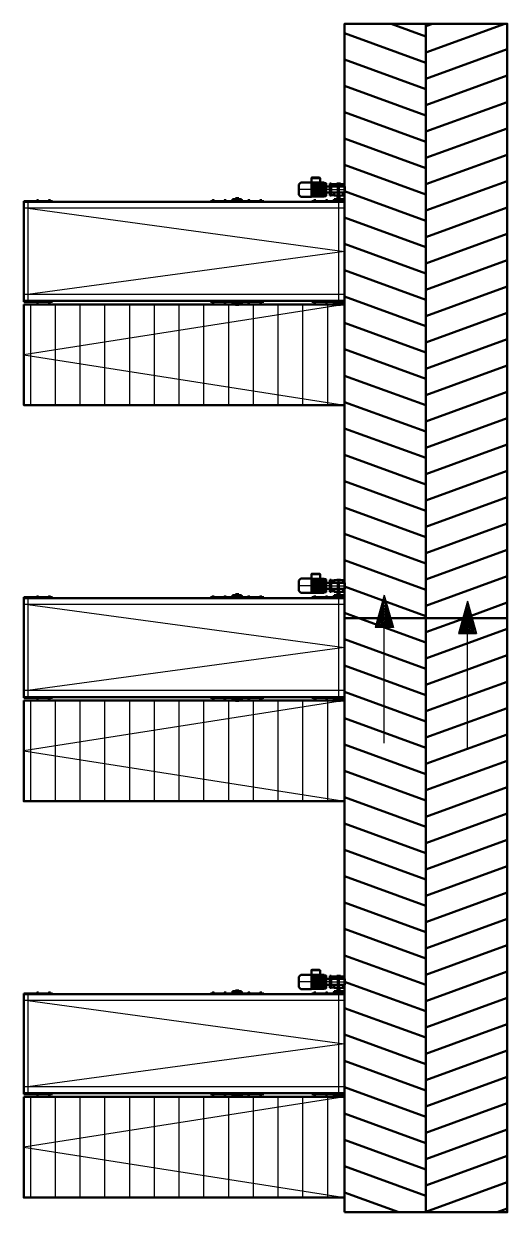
# Model space of a CAD drawing. Header units: millimetres. Extents: x 0 to 118800, y 79635 to 177025.
# Drawn here: x 27135 to 32018, y 154821 to 166821 of the extents above; entities that cross this region are included whole.
import ezdxf

# ---------------------------------------------------------------- set-up
doc = ezdxf.new("R2010")
doc.units = ezdxf.units.MM
doc.header["$LTSCALE"] = 200
doc.linetypes.add('AM_DIN_F_W050', pattern=[6.25, 4.75, -1.5])
doc.linetypes.add('AM_DIN_G_W050', pattern=[13.75, 9.75, -1.5, 1, -1.5])
for name, color, linetype, lineweight in [('AM_0', 7, 'Continuous', 50), ('AM_2', 5, 'Continuous', 50), ('AM_3', 6, 'AM_DIN_F_W050', 25), ('AM_7', 4, 'AM_DIN_G_W050', 25)]:
    doc.layers.add(name, color=color, linetype=linetype, lineweight=lineweight)
doc.layers.add('TECHNOLOGIE', color=4, linetype='Continuous')

# ---------------------------------------------------------------- blocks, each defined once
blk = doc.blocks.new('fischgrätbahn 6000b ds')
at = {"layer": 'AM_2'}
h = blk.add_hatch(dxfattribs=at)
h.set_pattern_fill('_USER', color=256, scale=250, angle=70, style=0, pattern_type=0)
h.set_pattern_definition([(70, (-59658.84, -107073.41), (-234.92316, 85.50504), [])])
h.paths.add_polyline_path([(0, 821.5), (6000, 821.5), (6000, 0), (0, 0)])
h = blk.add_hatch(dxfattribs=at)
h.set_pattern_fill('_USER', color=256, scale=250, angle=110, style=0, pattern_type=0)
h.set_pattern_definition([(110, (-59658.84, -107073.41), (-234.92316, -85.50504), [])])
h.paths.add_polyline_path([(0, 0), (6000, 0), (6000, -821.5), (0, -821.5)])
for points in [[(0, 821.5), (6000, 821.5), (6000, 0), (0, 0)], [(0, 0), (6000, 0), (6000, -821.5), (0, -821.5)]]:
    blk.add_lwpolyline(points, close=True, dxfattribs=at)
blk = doc.blocks.new('gf bl3500 mit knick gb1000 ds')
at = {"layer": 'AM_0'}
for p, q in [((-3390, 508), (-3390, 500)), ((-3390, 508), (-3059, 508)), ((-3390, 500), (-150, 500)), ((-3390, -500), (-3390, 500)), ((-3387, 515), (-3387, 508)), ((-3272, 515), (-3387, 515)), ((-3387, 508), (-3272, 508)), ((-3374, 529), (-3374, 515)), ((-3284, 529), (-3374, 529)), ((-3374, 515), (-3284, 515)), ((-3347, 538), (-3312, 538)), ((-3347, 529), (-3347, 538)), ((-3342, 529), (-3342, 538)), ((-3329, 538), (-3329, 508)), ((-3317, 529), (-3317, 538)), ((-3312, 529), (-3312, 538)), ((-3284, 515), (-3284, 529)), ((-3272, 508), (-3272, 515)), ((-3220, 508), (-3220, 510)), ((-3220, 510), (-3199, 510)), ((-3199, 508), (-3220, 508)), ((-3218, 516), (-3218, 510)), ((-3214, 510), (-3218, 510)), ((-3202, 516), (-3216, 516)), ((-3214, 516), (-3214, 510)), ((-3214, 510), (-3204, 510)), ((-3204, 516), (-3204, 510)), ((-3200, 510), (-3204, 510)), ((-3200, 516), (-3200, 510)), ((-3199, 510), (-3199, 508)), ((-3100, 508), (-3100, 510)), ((-3100, 510), (-3079, 510)), ((-3079, 508), (-3100, 508)), ((-3098, 516), (-3098, 510)), ((-3094, 510), (-3098, 510)), ((-3082, 516), (-3096, 516)), ((-3094, 516), (-3094, 510)), ((-3094, 510), (-3084, 510)), ((-3084, 516), (-3084, 510)), ((-3080, 510), (-3084, 510)), ((-3080, 516), (-3080, 510)), ((-3079, 510), (-3079, 508)), ((-3059, 508), (-3059, 500)), ((-2574, 508), (-2574, 500)), ((-2243, 508), (-2574, 508)), ((-2534, 510), (-2555, 510)), ((-2555, 510), (-2555, 508)), ((-2555, 508), (-2534, 508)), ((-2554, 516), (-2554, 510)), ((-2554, 510), (-2550, 510)), ((-2551, 516), (-2537, 516)), ((-2539, 510), (-2550, 510)), ((-2549, 516), (-2549, 510)), ((-2540, 516), (-2540, 510)), ((-2539, 510), (-2535, 510)), ((-2535, 516), (-2535, 510)), ((-2534, 508), (-2534, 510)), ((-2414, 510), (-2435, 510)), ((-2435, 510), (-2435, 508)), ((-2435, 508), (-2414, 508)), ((-2434, 516), (-2434, 510)), ((-2434, 510), (-2430, 510)), ((-2431, 516), (-2417, 516)), ((-2419, 510), (-2430, 510)), ((-2429, 516), (-2429, 510)), ((-2420, 516), (-2420, 510)), ((-2419, 510), (-2415, 510)), ((-2415, 516), (-2415, 510)), ((-2414, 508), (-2414, 510)), ((-2365, 508), (-2365, 500)), ((-2365, 508), (-2034, 508)), ((-2362, 515), (-2362, 508)), ((-2247, 515), (-2362, 515)), ((-2362, 508), (-2362, 515)), ((-2362, 515), (-2247, 515)), ((-2362, 508), (-2247, 508)), ((-2247, 508), (-2362, 508)), ((-2349, 529), (-2349, 515)), ((-2259, 529), (-2349, 529)), ((-2349, 515), (-2349, 529)), ((-2349, 529), (-2259, 529)), ((-2349, 515), (-2259, 515)), ((-2259, 515), (-2349, 515)), ((-2322, 538), (-2287, 538)), ((-2322, 529), (-2322, 538)), ((-2287, 538), (-2322, 538)), ((-2322, 529), (-2322, 538)), ((-2317, 529), (-2317, 538)), ((-2317, 529), (-2317, 538)), ((-2304, 538), (-2304, 508)), ((-2304, 538), (-2304, 508)), ((-2292, 529), (-2292, 538)), ((-2292, 529), (-2292, 538)), ((-2287, 529), (-2287, 538)), ((-2287, 529), (-2287, 538)), ((-2259, 515), (-2259, 529)), ((-2259, 529), (-2259, 515)), ((-2247, 508), (-2247, 515)), ((-2247, 515), (-2247, 508)), ((-2243, 508), (-2243, 500)), ((-2195, 508), (-2195, 510)), ((-2195, 510), (-2174, 510)), ((-2174, 508), (-2195, 508)), ((-2194, 516), (-2194, 510)), ((-2190, 510), (-2194, 510)), ((-2177, 516), (-2191, 516)), ((-2190, 510), (-2179, 510)), ((-2189, 516), (-2189, 510)), ((-2180, 516), (-2180, 510)), ((-2175, 510), (-2179, 510)), ((-2175, 516), (-2175, 510)), ((-2174, 510), (-2174, 508)), ((-2075, 508), (-2075, 510)), ((-2075, 510), (-2054, 510)), ((-2054, 508), (-2075, 508)), ((-2074, 516), (-2074, 510)), ((-2070, 510), (-2074, 510)), ((-2057, 516), (-2071, 516)), ((-2070, 510), (-2059, 510)), ((-2069, 516), (-2069, 510)), ((-2060, 516), (-2060, 510)), ((-2055, 510), (-2059, 510)), ((-2055, 516), (-2055, 510)), ((-2054, 510), (-2054, 508)), ((-2034, 508), (-2034, 500)), ((-440, 508), (-440, 500)), ((-440, 508), (-150, 508)), ((-420, 508), (-420, 510)), ((-420, 510), (-400, 510)), ((-400, 508), (-420, 508)), ((-419, 516), (-419, 510)), ((-415, 510), (-419, 510)), ((-403, 516), (-417, 516)), ((-415, 516), (-415, 510)), ((-415, 510), (-405, 510)), ((-405, 516), (-405, 510)), ((-401, 510), (-405, 510)), ((-401, 516), (-401, 510)), ((-400, 510), (-400, 508)), ((-300, 508), (-300, 510)), ((-300, 510), (-280, 510)), ((-280, 508), (-300, 508)), ((-299, 516), (-299, 510)), ((-295, 510), (-299, 510)), ((-283, 516), (-297, 516)), ((-295, 516), (-295, 510)), ((-295, 510), (-285, 510)), ((-285, 516), (-285, 510)), ((-281, 510), (-285, 510)), ((-281, 516), (-281, 510)), ((-280, 510), (-280, 508)), ((-150, 508), (-150, 500)), ((-150, -500), (-150, 500)), ((-3391, -594), (-3391, -654)), ((-3255, -594), (-3391, -594)), ((-3390, -500), (-150, -500)), ((-3390, -508), (-3390, -500)), ((-3390, -508), (-3059, -508)), ((-3387, -515), (-3387, -508)), ((-3387, -508), (-3272, -508)), ((-3272, -515), (-3387, -515)), ((-3374, -529), (-3374, -515)), ((-3374, -515), (-3284, -515)), ((-3284, -529), (-3374, -529)), ((-3284, -564), (-3374, -564)), ((-3374, -564), (-3374, -594)), ((-3347, -529), (-3347, -538)), ((-3347, -538), (-3312, -538)), ((-3347, -561), (-3347, -564)), ((-3312, -561), (-3347, -561)), ((-3342, -529), (-3342, -538)), ((-3339, -561), (-3339, -538)), ((-3329, -538), (-3329, -508)), ((-3319, -561), (-3319, -538)), ((-3317, -529), (-3317, -538)), ((-3312, -529), (-3312, -538)), ((-3312, -561), (-3312, -564)), ((-3284, -515), (-3284, -529)), ((-3284, -564), (-3284, -594)), ((-3255, -568), (-3284, -568)), ((-3272, -508), (-3272, -515)), ((-3255, -564), (-3249, -564)), ((-3255, -564), (-3255, -684)), ((-3249, -584), (-3252, -584)), ((-3252, -584), (-3252, -664)), ((-3241, -564), (-3249, -564)), ((-3249, -564), (-3249, -684)), ((-3249, -564), (-3249, -684)), ((-3249, -585), (-3241, -585)), ((-3249, -591), (-3241, -591)), ((-3241, -684), (-3241, -564)), ((-3241, -594), (-3205, -594)), ((-3199, -508), (-3220, -508)), ((-3220, -508), (-3220, -510)), ((-3220, -510), (-3199, -510)), ((-3214, -510), (-3218, -510)), ((-3218, -516), (-3218, -510)), ((-3202, -516), (-3216, -516)), ((-3214, -510), (-3204, -510)), ((-3214, -516), (-3214, -510)), ((-3205, -564), (-3205, -684)), ((-3200, -510), (-3204, -510)), ((-3204, -516), (-3204, -510)), ((-3200, -516), (-3200, -510)), ((-3185, -559), (-3200, -559)), ((-3199, -510), (-3199, -508)), ((-3185, -554), (-3185, -694)), ((-3055, -554), (-3185, -554)), ((-3055, -557), (-3185, -557)), ((-3055, -563), (-3185, -563)), ((-3055, -579), (-3185, -579)), ((-3055, -594), (-3185, -594)), ((-3079, -508), (-3100, -508)), ((-3100, -508), (-3100, -510)), ((-3100, -510), (-3079, -510)), ((-3094, -510), (-3098, -510)), ((-3098, -516), (-3098, -510)), ((-3082, -516), (-3096, -516)), ((-3094, -510), (-3084, -510)), ((-3094, -516), (-3094, -510)), ((-3080, -510), (-3084, -510)), ((-3084, -516), (-3084, -510)), ((-3080, -516), (-3080, -510)), ((-3079, -510), (-3079, -508)), ((-3059, -508), (-3059, -500)), ((-3055, -696), (-3055, -551)), ((-3055, -551), (-2949, -551)), ((-2949, -551), (-2929, -571)), ((-2929, -571), (-2929, -676)), ((-2574, -508), (-2574, -500)), ((-2243, -508), (-2574, -508)), ((-2555, -508), (-2534, -508)), ((-2555, -510), (-2555, -508)), ((-2534, -510), (-2555, -510)), ((-2554, -510), (-2550, -510)), ((-2554, -516), (-2554, -510)), ((-2551, -516), (-2537, -516)), ((-2539, -510), (-2550, -510)), ((-2549, -516), (-2549, -510)), ((-2540, -516), (-2540, -510)), ((-2539, -510), (-2535, -510)), ((-2535, -516), (-2535, -510)), ((-2534, -508), (-2534, -510)), ((-2435, -508), (-2414, -508)), ((-2435, -510), (-2435, -508)), ((-2414, -510), (-2435, -510)), ((-2434, -510), (-2430, -510)), ((-2434, -516), (-2434, -510)), ((-2431, -516), (-2417, -516)), ((-2419, -510), (-2430, -510)), ((-2429, -516), (-2429, -510)), ((-2420, -516), (-2420, -510)), ((-2419, -510), (-2415, -510)), ((-2415, -516), (-2415, -510)), ((-2414, -508), (-2414, -510)), ((-2365, -508), (-2365, -500)), ((-2365, -508), (-2034, -508)), ((-2362, -515), (-2362, -508)), ((-2362, -508), (-2247, -508)), ((-2362, -508), (-2362, -515)), ((-2247, -508), (-2362, -508)), ((-2247, -515), (-2362, -515)), ((-2362, -515), (-2247, -515)), ((-2349, -529), (-2349, -515)), ((-2349, -515), (-2259, -515)), ((-2349, -515), (-2349, -529)), ((-2259, -515), (-2349, -515)), ((-2259, -529), (-2349, -529)), ((-2349, -529), (-2259, -529)), ((-2322, -529), (-2322, -538)), ((-2322, -529), (-2322, -538)), ((-2322, -538), (-2287, -538)), ((-2287, -538), (-2322, -538)), ((-2317, -529), (-2317, -538)), ((-2317, -529), (-2317, -538)), ((-2304, -538), (-2304, -508)), ((-2304, -538), (-2304, -508)), ((-2292, -529), (-2292, -538)), ((-2292, -529), (-2292, -538)), ((-2287, -529), (-2287, -538)), ((-2287, -529), (-2287, -538)), ((-2259, -515), (-2259, -529)), ((-2259, -529), (-2259, -515)), ((-2247, -508), (-2247, -515)), ((-2247, -515), (-2247, -508)), ((-2243, -508), (-2243, -500)), ((-2174, -508), (-2195, -508)), ((-2195, -508), (-2195, -510)), ((-2195, -510), (-2174, -510)), ((-2190, -510), (-2194, -510)), ((-2194, -516), (-2194, -510)), ((-2177, -516), (-2191, -516)), ((-2190, -510), (-2179, -510)), ((-2189, -516), (-2189, -510)), ((-2180, -516), (-2180, -510)), ((-2175, -510), (-2179, -510)), ((-2175, -516), (-2175, -510)), ((-2174, -510), (-2174, -508)), ((-2054, -508), (-2075, -508)), ((-2075, -508), (-2075, -510)), ((-2075, -510), (-2054, -510)), ((-2070, -510), (-2074, -510)), ((-2074, -516), (-2074, -510)), ((-2057, -516), (-2071, -516)), ((-2070, -510), (-2059, -510)), ((-2069, -516), (-2069, -510)), ((-2060, -516), (-2060, -510)), ((-2055, -510), (-2059, -510)), ((-2055, -516), (-2055, -510)), ((-2054, -510), (-2054, -508)), ((-2034, -508), (-2034, -500)), ((-440, -508), (-440, -500)), ((-440, -508), (-150, -508)), ((-420, -508), (-420, -510)), ((-400, -508), (-420, -508)), ((-420, -510), (-400, -510)), ((-415, -510), (-419, -510)), ((-419, -516), (-419, -510)), ((-403, -516), (-417, -516)), ((-415, -516), (-415, -510)), ((-415, -510), (-405, -510)), ((-401, -510), (-405, -510)), ((-405, -516), (-405, -510)), ((-401, -516), (-401, -510)), ((-400, -510), (-400, -508)), ((-300, -508), (-300, -510)), ((-280, -508), (-300, -508)), ((-300, -510), (-280, -510)), ((-295, -510), (-299, -510)), ((-299, -516), (-299, -510)), ((-283, -516), (-297, -516)), ((-295, -510), (-285, -510)), ((-295, -516), (-295, -510)), ((-285, -516), (-285, -510)), ((-281, -510), (-285, -510)), ((-281, -516), (-281, -510)), ((-280, -510), (-280, -508)), ((-150, -508), (-150, -500)), ((-3255, -654), (-3391, -654)), ((-3374, -654), (-3374, -680)), ((-3284, -680), (-3374, -680)), ((-3347, -680), (-3347, -684)), ((-3312, -684), (-3347, -684)), ((-3312, -680), (-3312, -684)), ((-3284, -654), (-3284, -680)), ((-3255, -678), (-3284, -678)), ((-3255, -684), (-3249, -684)), ((-3252, -664), (-3249, -664)), ((-3249, -656), (-3241, -656)), ((-3249, -662), (-3241, -662)), ((-3249, -684), (-3241, -684)), ((-3241, -654), (-3205, -654)), ((-3200, -689), (-3185, -689)), ((-3055, -609), (-3185, -609)), ((-3055, -639), (-3185, -639)), ((-3055, -654), (-3185, -654)), ((-3055, -669), (-3185, -669)), ((-3055, -685), (-3185, -685)), ((-3055, -691), (-3185, -691)), ((-3185, -694), (-3055, -694)), ((-3142, -741), (-3142, -694)), ((-2949, -696), (-3055, -696)), ((-3055, -696), (-3055, -741)), ((-2929, -676), (-2949, -696)), ((-3142, -741), (-3055, -741)), ((-3059, -745), (-3138, -745))]:
    blk.add_line(p, q, dxfattribs=at)
for centre, radius, start, end in [((-3216, 513), 3.73, 90, 128.2132), ((-3216, 513), 3.73, 51.7868, 90), ((-3209, 503), 13.7, 70.3472, 109.6528), ((-3202, 513), 3.73, 90, 128.2132), ((-3202, 513), 3.73, 51.7868, 90), ((-3096, 513), 3.73, 90, 128.2132), ((-3096, 513), 3.73, 51.7868, 90), ((-3089, 503), 13.7, 70.3472, 109.6528), ((-3082, 513), 3.73, 90, 128.2132), ((-3082, 513), 3.73, 51.7868, 90), ((-2551, 513), 3.73, 90, 128.2132), ((-2551, 513), 3.73, 51.7868, 90), ((-2544, 503), 13.7, 70.3472, 109.6528), ((-2537, 513), 3.73, 90, 128.2132), ((-2537, 513), 3.73, 51.7868, 90), ((-2431, 513), 3.73, 90, 128.2132), ((-2431, 513), 3.73, 51.7868, 90), ((-2424, 503), 13.7, 70.3472, 109.6528), ((-2417, 513), 3.73, 90, 128.2132), ((-2417, 513), 3.73, 51.7868, 90), ((-2191, 513), 3.73, 90, 128.2132), ((-2191, 513), 3.73, 51.7868, 90), ((-2184, 503), 13.7, 70.3472, 109.6528), ((-2177, 513), 3.73, 90, 128.2132), ((-2177, 513), 3.73, 51.7868, 90), ((-2071, 513), 3.73, 90, 128.2132), ((-2071, 513), 3.73, 51.7868, 90), ((-2064, 503), 13.7, 70.3472, 109.6528), ((-2057, 513), 3.73, 90, 128.2132), ((-2057, 513), 3.73, 51.7868, 90), ((-417, 513), 3.73, 90, 128.2132), ((-417, 513), 3.73, 51.7868, 90), ((-410, 503), 13.7, 70.3472, 109.6528), ((-403, 513), 3.73, 90, 128.2132), ((-403, 513), 3.73, 51.7868, 90), ((-297, 513), 3.73, 90, 128.2132), ((-297, 513), 3.73, 51.7868, 90), ((-290, 503), 13.7, 70.3472, 109.6528), ((-283, 513), 3.73, 90, 128.2132), ((-283, 513), 3.73, 51.7868, 90), ((-3216, -513), 3.73, 231.7868, 270), ((-3216, -513), 3.73, 270, 308.2132), ((-3209, -503), 13.7, 250.3472, 289.6528), ((-3200, -564), 5, 90, 180), ((-3202, -513), 3.73, 231.7868, 270), ((-3202, -513), 3.73, 270, 308.2132), ((-3096, -513), 3.73, 231.7868, 270), ((-3096, -513), 3.73, 270, 308.2132), ((-3089, -503), 13.7, 250.3472, 289.6528), ((-3082, -513), 3.73, 231.7868, 270), ((-3082, -513), 3.73, 270, 308.2132), ((-2551, -513), 3.73, 231.7868, 270), ((-2551, -513), 3.73, 270, 308.2132), ((-2544, -503), 13.7, 250.3472, 289.6528), ((-2537, -513), 3.73, 231.7868, 270), ((-2537, -513), 3.73, 270, 308.2132), ((-2431, -513), 3.73, 231.7868, 270), ((-2431, -513), 3.73, 270, 308.2132), ((-2424, -503), 13.7, 250.3472, 289.6528), ((-2417, -513), 3.73, 231.7868, 270), ((-2417, -513), 3.73, 270, 308.2132), ((-2191, -513), 3.73, 231.7868, 270), ((-2191, -513), 3.73, 270, 308.2132), ((-2184, -503), 13.7, 250.3472, 289.6528), ((-2177, -513), 3.73, 231.7868, 270), ((-2177, -513), 3.73, 270, 308.2132), ((-2071, -513), 3.73, 231.7868, 270), ((-2071, -513), 3.73, 270, 308.2132), ((-2064, -503), 13.7, 250.3472, 289.6528), ((-2057, -513), 3.73, 231.7868, 270), ((-2057, -513), 3.73, 270, 308.2132), ((-417, -513), 3.73, 231.7868, 270), ((-417, -513), 3.73, 270, 308.2132), ((-410, -503), 13.7, 250.3472, 289.6528), ((-403, -513), 3.73, 231.7868, 270), ((-403, -513), 3.73, 270, 308.2132), ((-297, -513), 3.73, 231.7868, 270), ((-297, -513), 3.73, 270, 308.2132), ((-290, -503), 13.7, 250.3472, 289.6528), ((-283, -513), 3.73, 231.7868, 270), ((-283, -513), 3.73, 270, 308.2132), ((-3200, -684), 5, 180, 270), ((-3138, -741), 4, 180, 270), ((-3059, -741), 4, 270, 0)]:
    blk.add_arc(centre, radius, start, end, dxfattribs=at)
at = {"layer": 'AM_3'}
for p, q in [((-3390, 497), (-150, 497)), ((-3390, -498), (-150, -498)), ((-3339, -561), (-3339, -665)), ((-3319, -561), (-3319, -665)), ((-3339, -665), (-3319, -665))]:
    blk.add_line(p, q, dxfattribs=at)
at = {"layer": 'AM_7'}
for p, q in [((-3329, -508), (-3329, 508)), ((-190, -508), (-190, 508)), ((-3329, -561), (-3329, -684)), ((-3249, -624), (-3391, -624)), ((-3249, -624), (-2929, -624))]:
    blk.add_line(p, q, dxfattribs=at)
at = {"layer": 'TECHNOLOGIE'}
for p, q in [((-3390, 435), (-150, 435)), ((-3390, 0), (-190, 435)), ((-190, -435), (-3390, 0)), ((-3390, -435), (-150, -435))]:
    blk.add_line(p, q, dxfattribs=at)
blk = doc.blocks.new('pfeil gerade')
at = {"layer": 'TECHNOLOGIE'}
for p, q in [((0, 0), (1167.09, 0)), ((0, 0), (1167.09, 0)), ((1493.02, 0), (1167.09, 92.01)), ((1167.09, -91.28), (1167.09, 92.01)), ((1493.02, 0), (1167.09, 92.01)), ((1167.09, -91.28), (1167.09, 92.01)), ((1493.02, 0.72), (1167.09, -91.28)), ((1493.02, 0.72), (1167.09, -91.28)), ((1175.04, 79.89), (1463.71, 0.08)), ((1175.04, -81.95), (1175.04, 79.89)), ((1175.04, 79.89), (1463.71, 0.08)), ((1175.04, -81.95), (1175.04, 79.89)), ((1180.95, -78.62), (1182.92, 65.48)), ((1180.95, -78.62), (1182.92, 65.48)), ((1463.71, 0.08), (1180.95, -78.62)), ((1463.71, 0.08), (1180.95, -78.62)), ((1182.92, 65.48), (1429.23, 1.19)), ((1182.92, 65.48), (1429.23, 1.19)), ((1188.83, -65.32), (1191.78, 54.39)), ((1188.83, -65.32), (1191.78, 54.39)), ((1429.23, 1.19), (1188.83, -65.32)), ((1429.23, 1.19), (1188.83, -65.32)), ((1191.79, 54.39), (1393.76, 1.19)), ((1197.7, -55.35), (1200.65, 44.42)), ((1197.7, -55.35), (1200.65, 44.42)), ((1393.76, 1.19), (1197.7, -55.35)), ((1393.76, 1.19), (1197.7, -55.35)), ((1200.65, 44.42), (1364.2, 1.19)), ((1200.65, 44.42), (1364.2, 1.19)), ((1206.56, -43.15), (1209.52, 32.22)), ((1206.56, -43.15), (1209.52, 32.22)), ((1364.2, 1.19), (1206.57, -43.15)), ((1364.2, 1.19), (1206.57, -43.15)), ((1209.52, 32.22), (1336.62, 1.19)), ((1209.52, 32.22), (1336.62, 1.19)), ((1214.45, -29.85), (1216.42, 22.25)), ((1214.45, -29.85), (1216.42, 22.25)), ((1336.62, 1.19), (1214.45, -29.85)), ((1336.62, 1.19), (1214.45, -29.85)), ((1216.42, 22.25), (1307.06, 2.29)), ((1216.42, 22.25), (1307.06, 2.29)), ((1220.36, -17.65), (1223.31, 11.17)), ((1220.36, -17.65), (1223.31, 11.17)), ((1307.06, 2.29), (1220.36, -17.65)), ((1307.06, 2.29), (1220.36, -17.65)), ((1223.31, 11.17), (1278.49, 2.29)), ((1223.31, 11.17), (1278.49, 2.29)), ((1278.49, 2.29), (1231.2, -5.46)), ((1278.49, 2.29), (1231.2, -5.46)), ((1231.2, -5.46), (1231.2, 1.19)), ((1231.2, -5.46), (1231.2, 1.19))]:
    blk.add_line(p, q, dxfattribs=at)

msp = doc.modelspace()

# ---------------------------------------------------------------- hatches: boundary and pattern name
at = {"layer": 'TECHNOLOGIE'}
h = msp.add_hatch(dxfattribs=at)
h.set_pattern_fill('_USER', color=256, scale=250, angle=90, style=0, pattern_type=0)
h.set_pattern_definition([(90, (5204.3, 114883.38), (-250, 2e-14), [])])
h.paths.add_polyline_path([(27135, 163987), (27135, 162971), (30375, 162971), (30375, 163987)])
h = msp.add_hatch(dxfattribs=at)
h.set_pattern_fill('_USER', color=256, scale=250, angle=90, style=0, pattern_type=0)
h.set_pattern_definition([(90, (5204.3, 110883.38), (-250, 2e-14), [])])
h.paths.add_polyline_path([(27135, 159987), (27135, 158971), (30375, 158971), (30375, 159987)])
h = msp.add_hatch(dxfattribs=at)
h.set_pattern_fill('_USER', color=256, scale=250, angle=90, style=0, pattern_type=0)
h.set_pattern_definition([(90, (5204.3, 106883.38), (-250, 2e-14), [])])
h.paths.add_polyline_path([(27135, 155986), (27135, 154970), (30375, 154971), (30375, 155987)])

# ---------------------------------------------------------------- linework, layer by layer
at = {"layer": 'AM_0'}
for points in [[(27135, 163987), (27135, 162971), (30375, 162971), (30375, 163987)], [(27135, 159987), (27135, 158971), (30375, 158971), (30375, 159987)], [(27135, 155986), (27135, 154970), (30375, 154971), (30375, 155987)]]:
    msp.add_lwpolyline(points, close=True, dxfattribs=at)
at = {"layer": 'TECHNOLOGIE'}
for p, q in [((30375, 163987), (27135, 163479)), ((27135, 163479), (30375, 162971)), ((30375, 159987), (27135, 159479)), ((27135, 159479), (30375, 158971)), ((30375, 155987), (27135, 155478)), ((27135, 155478), (30375, 154971))]:
    msp.add_line(p, q, dxfattribs=at)

# ---------------------------------------------------------------- block references
at = {"layer": 'AM_0'}
for name, p, rotation in [('fischgrätbahn 6000b ds', (31196, 160821), 90), ('gf bl3500 mit knick gb1000 ds', (26985, 164523), 180), ('gf bl3500 mit knick gb1000 ds', (26985, 160523), 180), ('pfeil gerade', (30776, 159559), 89.99999999999999), ('fischgrätbahn 6000b ds', (31196, 154821), 90), ('gf bl3500 mit knick gb1000 ds', (26985, 156523), 180)]:
    msp.add_blockref(name, p, dxfattribs=dict(at, rotation=rotation))
at = {"layer": 'AM_0', "xscale": -1, "rotation": 270}
msp.add_blockref('pfeil gerade', (31616, 159499), dxfattribs=at)

doc.saveas('drawing.dxf')
